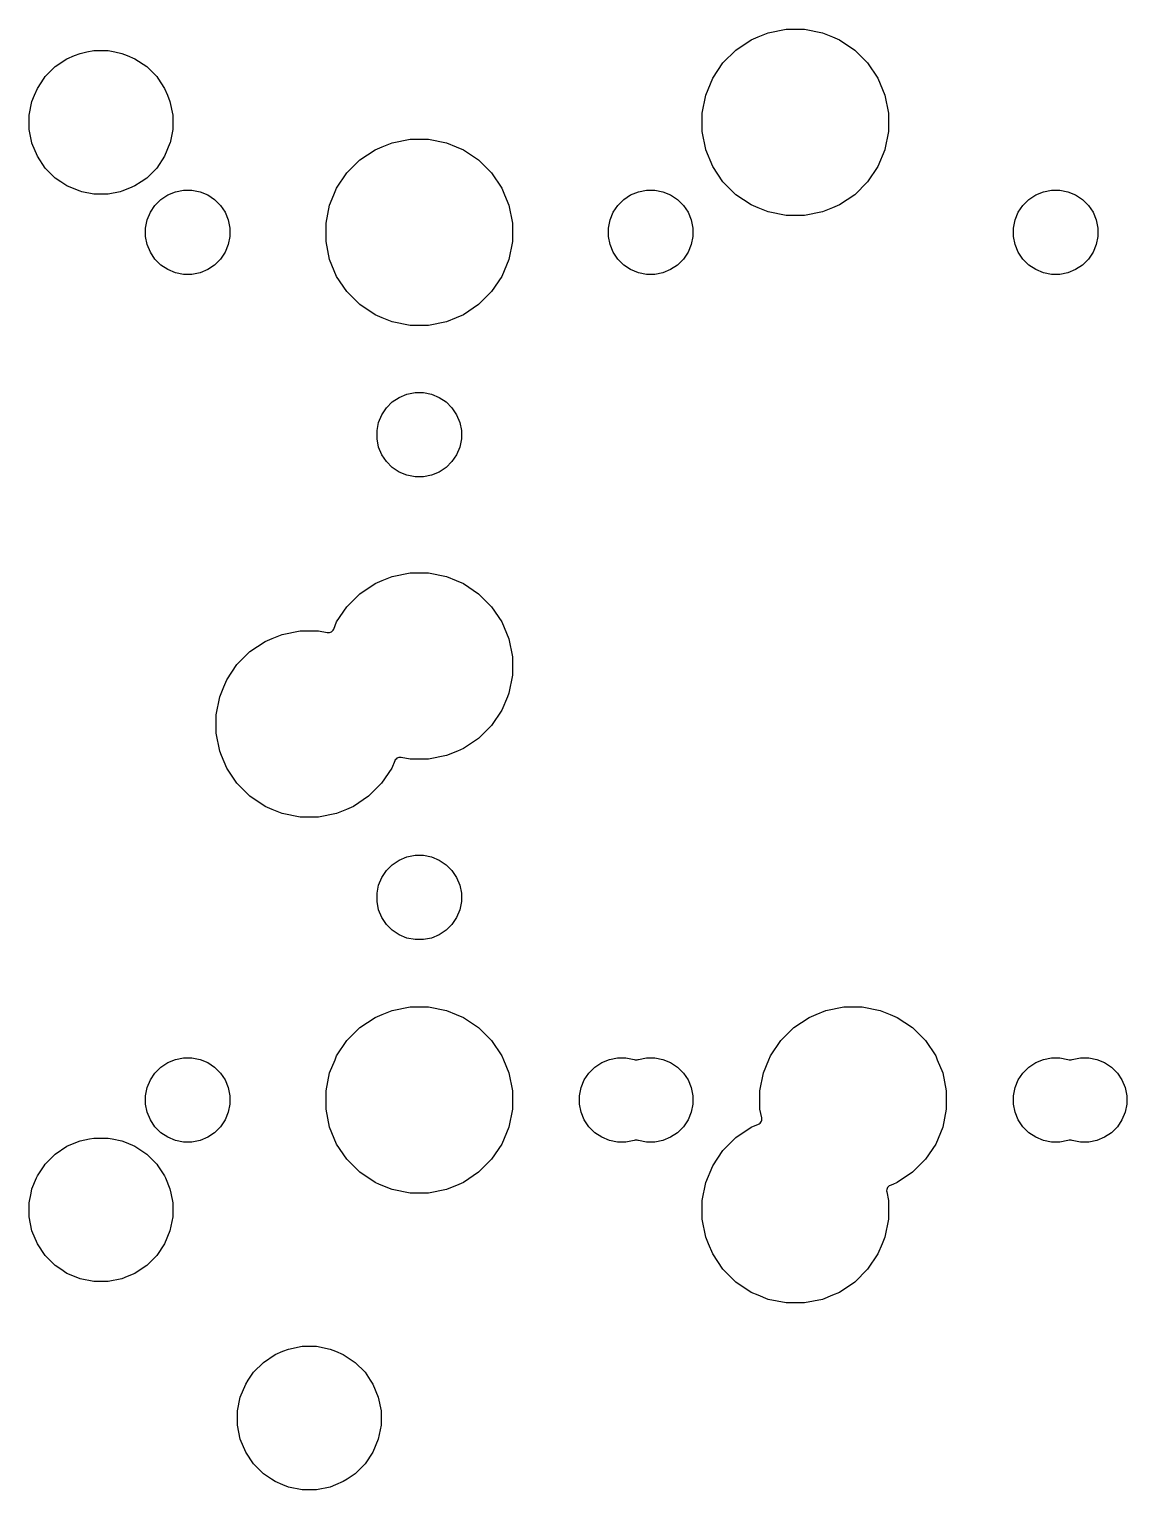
# Model space of a CAD drawing. Extents: x -9 to 373, y -109 to 13.
# Drawn here: x -8.56 to 15.53, y -108.57 to -76.5 of the extents above; entities that cross this region are included whole.
import ezdxf

# ---------------------------------------------------------------- set-up
doc = ezdxf.new("R2010")
doc.units = 0
doc.layers.add('BLACK', color=7, linetype='CONTINUOUS')

msp = doc.modelspace()

# ---------------------------------------------------------------- linework, layer by layer
at = {"layer": 'BLACK', "linetype": 'CONTINUOUS'}
for p, q in [((7.44053, -76.6735), (7.65853, -76.5832)), ((7.65853, -76.5832), (8.05359, -76.5046)), ((8.05359, -76.5046), (8.45641, -76.5046)), ((8.45641, -76.5046), (8.85147, -76.5832)), ((8.85147, -76.5832), (9.06947, -76.6735)), ((6.66662, -77.246), (6.95145, -76.9611)), ((6.95145, -76.9611), (7.28638, -76.7373)), ((7.28638, -76.7373), (7.44053, -76.6735)), ((9.06947, -76.6735), (9.22362, -76.7373)), ((9.22362, -76.7373), (9.55855, -76.9611)), ((9.55855, -76.9611), (9.84338, -77.246)), ((-7.989, -77.3261), (-7.73104, -77.1538)), ((-7.73104, -77.1538), (-7.56314, -77.0842)), ((-7.73104, -77.1538), (-7.73104, -77.1538)), ((-7.56314, -77.0842), (-7.44441, -77.035)), ((-7.44441, -77.035), (-7.29227, -77.0048)), ((-7.29227, -77.0048), (-7.14012, -76.9745)), ((-7.14012, -76.9745), (-6.82987, -76.9745)), ((-6.82987, -76.9745), (-6.67773, -77.0048)), ((-6.67773, -77.0048), (-6.52559, -77.035)), ((-6.52559, -77.035), (-6.40686, -77.0842)), ((-6.40686, -77.0842), (-6.23896, -77.1538)), ((-6.23896, -77.1538), (-6.23896, -77.1538)), ((-6.23896, -77.1538), (-5.981, -77.3261)), ((6.44283, -77.5809), (6.66662, -77.246)), ((9.84338, -77.246), (10.0672, -77.5809)), ((-8.38075, -77.8035), (-8.23202, -77.5809)), ((-8.23202, -77.5809), (-8.20838, -77.5455)), ((-8.20838, -77.5455), (-7.989, -77.3261)), ((-5.981, -77.3261), (-5.76162, -77.5455)), ((-5.76162, -77.5455), (-5.73798, -77.5809)), ((-5.73798, -77.5809), (-5.58925, -77.8035)), ((6.28868, -77.953), (6.44283, -77.5809)), ((6.44283, -77.5809), (6.44283, -77.5809)), ((10.0672, -77.5809), (10.0672, -77.5809)), ((10.0672, -77.5809), (10.2213, -77.953)), ((-8.4427, -77.953), (-8.38075, -77.8035)), ((-5.58925, -77.8035), (-5.5273, -77.953)), ((-8.56, -78.3944), (-8.49947, -78.0901)), ((-8.49947, -78.0901), (-8.4427, -77.953)), ((-5.5273, -77.953), (-5.47053, -78.0901)), ((-5.47053, -78.0901), (-5.41, -78.3944)), ((6.2101, -78.3481), (6.28868, -77.953)), ((10.2213, -77.953), (10.2999, -78.3481)), ((-8.56, -78.7046), (-8.56, -78.3944)), ((-5.41, -78.3944), (-5.41, -78.7046)), ((6.2101, -78.7509), (6.2101, -78.3481)), ((10.2999, -78.3481), (10.2999, -78.7509)), ((-8.50201, -78.9962), (-8.56, -78.7046)), ((-5.41, -78.7046), (-5.46799, -78.9962)), ((6.28868, -79.146), (6.2101, -78.7509)), ((10.2999, -78.7509), (10.2213, -79.146)), ((-8.49947, -79.0089), (-8.50201, -78.9962)), ((-8.38075, -79.2955), (-8.49947, -79.0089)), ((-5.47053, -79.0089), (-5.58925, -79.2955)), ((-5.46799, -78.9962), (-5.47053, -79.0089)), ((-1.30355, -79.3741), (-0.968623, -79.1503)), ((-0.968623, -79.1503), (-0.814474, -79.0865)), ((-0.814474, -79.0865), (-0.596474, -78.9962)), ((-0.596474, -78.9962), (-0.201406, -78.9176)), ((-0.201406, -78.9176), (0.201406, -78.9176)), ((0.201406, -78.9176), (0.596474, -78.9962)), ((0.596474, -78.9962), (0.814474, -79.0865)), ((0.814474, -79.0865), (0.968623, -79.1503)), ((0.968623, -79.1503), (1.30355, -79.3741)), ((6.29049, -79.1503), (6.28868, -79.146)), ((6.44283, -79.5181), (6.29049, -79.1503)), ((10.2195, -79.1503), (10.0672, -79.5181)), ((10.2213, -79.146), (10.2195, -79.1503)), ((-8.20838, -79.5535), (-8.38075, -79.2955)), ((-8.38075, -79.2955), (-8.38075, -79.2955)), ((-5.58925, -79.2955), (-5.76162, -79.5535)), ((-5.58925, -79.2955), (-5.58925, -79.2955)), ((-1.58838, -79.659), (-1.30355, -79.3741)), ((1.30355, -79.3741), (1.58838, -79.659)), ((6.66662, -79.853), (6.44283, -79.5181)), ((10.0672, -79.5181), (9.84338, -79.853)), ((-7.989, -79.7729), (-8.20838, -79.5535)), ((-7.86903, -79.853), (-7.989, -79.7729)), ((-5.981, -79.7729), (-6.10097, -79.853)), ((-5.76162, -79.5535), (-5.981, -79.7729)), ((-1.81217, -79.9939), (-1.58838, -79.659)), ((1.58838, -79.659), (1.81217, -79.9939)), ((-7.73104, -79.9452), (-7.86903, -79.853)), ((-7.61364, -79.9939), (-7.73104, -79.9452)), ((-7.44441, -80.064), (-7.61364, -79.9939)), ((-7.40317, -80.0722), (-7.44441, -80.064)), ((-7.14012, -80.1245), (-7.40317, -80.0722)), ((-6.82987, -80.1245), (-7.14012, -80.1245)), ((-6.56683, -80.0722), (-6.82987, -80.1245)), ((-6.52559, -80.064), (-6.56683, -80.0722)), ((-6.35636, -79.9939), (-6.52559, -80.064)), ((-6.23896, -79.9452), (-6.35636, -79.9939)), ((-6.10097, -79.853), (-6.23896, -79.9452)), ((-5.67029, -80.2432), (-5.51863, -80.1419)), ((-5.51863, -80.1419), (-5.3501, -80.0721)), ((-5.3501, -80.0721), (-5.1712, -80.0365)), ((-5.1712, -80.0365), (-4.9888, -80.0365)), ((-4.9888, -80.0365), (-4.8099, -80.0721)), ((-4.8099, -80.0721), (-4.64137, -80.1419)), ((-4.64137, -80.1419), (-4.48971, -80.2432)), ((-1.96632, -80.366), (-1.87181, -80.1379)), ((-1.87181, -80.1379), (-1.81217, -79.9939)), ((1.81217, -79.9939), (1.87181, -80.1379)), ((1.87181, -80.1379), (1.96632, -80.366)), ((4.48971, -80.2432), (4.64137, -80.1419)), ((4.64137, -80.1419), (4.8099, -80.0721)), ((4.8099, -80.0721), (4.9888, -80.0365)), ((4.9888, -80.0365), (5.1712, -80.0365)), ((5.1712, -80.0365), (5.3501, -80.0721)), ((5.3501, -80.0721), (5.51863, -80.1419)), ((5.51863, -80.1419), (5.67029, -80.2432)), ((6.95145, -80.1379), (6.66662, -79.853)), ((7.28638, -80.3617), (6.95145, -80.1379)), ((9.55855, -80.1379), (9.22362, -80.3617)), ((9.84338, -79.853), (9.55855, -80.1379)), ((13.3797, -80.2432), (13.5314, -80.1419)), ((13.5314, -80.1419), (13.6999, -80.0721)), ((13.6999, -80.0721), (13.8788, -80.0365)), ((13.8788, -80.0365), (14.0612, -80.0365)), ((14.0612, -80.0365), (14.2401, -80.0721)), ((14.2401, -80.0721), (14.4086, -80.1419)), ((14.4086, -80.1419), (14.5603, -80.2432)), ((-5.90061, -80.5239), (-5.79927, -80.3722)), ((-5.79927, -80.3722), (-5.67029, -80.2432)), ((-4.48971, -80.2432), (-4.36073, -80.3722)), ((-4.36073, -80.3722), (-4.25939, -80.5239)), ((-2.0449, -80.7611), (-1.96632, -80.366)), ((1.96632, -80.366), (2.0449, -80.7611)), ((4.25939, -80.5239), (4.36073, -80.3722)), ((4.36073, -80.3722), (4.48971, -80.2432)), ((5.67029, -80.2432), (5.79927, -80.3722)), ((5.79927, -80.3722), (5.90061, -80.5239)), ((7.44053, -80.4255), (7.28638, -80.3617)), ((7.65853, -80.5158), (7.44053, -80.4255)), ((9.06947, -80.4255), (8.85147, -80.5158)), ((9.22362, -80.3617), (9.06947, -80.4255)), ((13.1494, -80.5239), (13.2507, -80.3722)), ((13.2507, -80.3722), (13.3797, -80.2432)), ((14.5603, -80.2432), (14.6893, -80.3722)), ((14.6893, -80.3722), (14.7906, -80.5239)), ((-6.006, -80.8713), (-5.97042, -80.6924)), ((-5.97042, -80.6924), (-5.90061, -80.5239)), ((-4.25939, -80.5239), (-4.18959, -80.6924)), ((-4.18959, -80.6924), (-4.154, -80.8713)), ((-2.0449, -81.1639), (-2.0449, -80.7611)), ((2.0449, -80.7611), (2.0449, -81.1639)), ((4.154, -80.8713), (4.18959, -80.6924)), ((4.18959, -80.6924), (4.25939, -80.5239)), ((5.90061, -80.5239), (5.97042, -80.6924)), ((5.97042, -80.6924), (6.006, -80.8713)), ((8.05359, -80.5944), (7.65853, -80.5158)), ((8.45641, -80.5944), (8.05359, -80.5944)), ((8.85147, -80.5158), (8.45641, -80.5944)), ((13.044, -80.8713), (13.0796, -80.6924)), ((13.0796, -80.6924), (13.1494, -80.5239)), ((14.7906, -80.5239), (14.8604, -80.6924)), ((14.8604, -80.6924), (14.896, -80.8713)), ((-6.006, -81.0537), (-6.006, -80.8713)), ((-5.97042, -81.2326), (-6.006, -81.0537)), ((-4.154, -81.0537), (-4.18959, -81.2326)), ((-4.154, -80.8713), (-4.154, -81.0537)), ((4.154, -81.0537), (4.154, -80.8713)), ((4.18959, -81.2326), (4.154, -81.0537)), ((6.006, -81.0537), (5.97042, -81.2326)), ((6.006, -80.8713), (6.006, -81.0537)), ((13.044, -81.0537), (13.044, -80.8713)), ((13.0796, -81.2326), (13.044, -81.0537)), ((14.896, -81.0537), (14.8604, -81.2326)), ((14.896, -80.8713), (14.896, -81.0537)), ((-5.90061, -81.4011), (-5.97042, -81.2326)), ((-5.79927, -81.5528), (-5.90061, -81.4011)), ((-4.25939, -81.4011), (-4.36073, -81.5528)), ((-4.18959, -81.2326), (-4.25939, -81.4011)), ((-1.96632, -81.559), (-2.0449, -81.1639)), ((2.0449, -81.1639), (1.96632, -81.559)), ((4.25939, -81.4011), (4.18959, -81.2326)), ((4.36073, -81.5528), (4.25939, -81.4011)), ((5.90061, -81.4011), (5.79927, -81.5528)), ((5.97042, -81.2326), (5.90061, -81.4011)), ((13.1494, -81.4011), (13.0796, -81.2326)), ((13.2507, -81.5528), (13.1494, -81.4011)), ((14.7906, -81.4011), (14.6893, -81.5528)), ((14.8604, -81.2326), (14.7906, -81.4011)), ((-5.67029, -81.6818), (-5.79927, -81.5528)), ((-5.51863, -81.7831), (-5.67029, -81.6818)), ((-4.48971, -81.6818), (-4.64137, -81.7831)), ((-4.36073, -81.5528), (-4.48971, -81.6818)), ((-1.91545, -81.6818), (-1.96632, -81.559)), ((-1.81217, -81.9311), (-1.91545, -81.6818)), ((1.91545, -81.6818), (1.81217, -81.9311)), ((1.96632, -81.559), (1.91545, -81.6818)), ((4.48971, -81.6818), (4.36073, -81.5528)), ((4.64137, -81.7831), (4.48971, -81.6818)), ((5.67029, -81.6818), (5.51863, -81.7831)), ((5.79927, -81.5528), (5.67029, -81.6818)), ((13.3797, -81.6818), (13.2507, -81.5528)), ((13.5314, -81.7831), (13.3797, -81.6818)), ((14.5603, -81.6818), (14.4086, -81.7831)), ((14.6893, -81.5528), (14.5603, -81.6818)), ((-5.3501, -81.8529), (-5.51863, -81.7831)), ((-5.1712, -81.8885), (-5.3501, -81.8529)), ((-4.9888, -81.8885), (-5.1712, -81.8885)), ((-4.8099, -81.8529), (-4.9888, -81.8885)), ((-4.64137, -81.7831), (-4.8099, -81.8529)), ((-1.58838, -82.266), (-1.81217, -81.9311)), ((1.81217, -81.9311), (1.58838, -82.266)), ((4.8099, -81.8529), (4.64137, -81.7831)), ((4.9888, -81.8885), (4.8099, -81.8529)), ((5.1712, -81.8885), (4.9888, -81.8885)), ((5.3501, -81.8529), (5.1712, -81.8885)), ((5.51863, -81.7831), (5.3501, -81.8529)), ((13.6999, -81.8529), (13.5314, -81.7831)), ((13.8788, -81.8885), (13.6999, -81.8529)), ((14.0612, -81.8885), (13.8788, -81.8885)), ((14.2401, -81.8529), (14.0612, -81.8885)), ((14.4086, -81.7831), (14.2401, -81.8529)), ((-1.30355, -82.5509), (-1.58838, -82.266)), ((1.58838, -82.266), (1.30355, -82.5509)), ((-0.968623, -82.7747), (-1.30355, -82.5509)), ((1.30355, -82.5509), (0.968623, -82.7747)), ((-0.814474, -82.8385), (-0.968623, -82.7747)), ((-0.596474, -82.9288), (-0.814474, -82.8385)), ((-0.201406, -83.0074), (-0.596474, -82.9288)), ((0.201406, -83.0074), (-0.201406, -83.0074)), ((0.596474, -82.9288), (0.201406, -83.0074)), ((0.814474, -82.8385), (0.596474, -82.9288)), ((0.968623, -82.7747), (0.814474, -82.8385)), ((-0.590291, -84.6882), (-0.438626, -84.5869)), ((-0.438626, -84.5869), (-0.270104, -84.5171)), ((-0.270104, -84.5171), (-0.091203, -84.4815)), ((-0.091203, -84.4815), (0.091203, -84.4815)), ((0.091203, -84.4815), (0.270104, -84.5171)), ((0.270104, -84.5171), (0.438626, -84.5869)), ((0.438626, -84.5869), (0.590291, -84.6882)), ((-0.890415, -85.1374), (-0.820611, -84.9689)), ((-0.820611, -84.9689), (-0.719272, -84.8172)), ((-0.719272, -84.8172), (-0.590291, -84.6882)), ((0.590291, -84.6882), (0.719272, -84.8172)), ((0.719272, -84.8172), (0.820611, -84.9689)), ((0.820611, -84.9689), (0.890415, -85.1374)), ((-0.926, -85.3163), (-0.890415, -85.1374)), ((0.890415, -85.1374), (0.926, -85.3163)), ((-0.926, -85.4987), (-0.926, -85.3163)), ((-0.890415, -85.6776), (-0.926, -85.4987)), ((0.926, -85.4987), (0.890415, -85.6776)), ((0.926, -85.3163), (0.926, -85.4987)), ((-0.820611, -85.8461), (-0.890415, -85.6776)), ((-0.719272, -85.9978), (-0.820611, -85.8461)), ((0.820611, -85.8461), (0.719272, -85.9978)), ((0.890415, -85.6776), (0.820611, -85.8461)), ((-0.590291, -86.1268), (-0.719272, -85.9978)), ((-0.438626, -86.2281), (-0.590291, -86.1268)), ((-0.270104, -86.2979), (-0.438626, -86.2281)), ((0.438626, -86.2281), (0.270104, -86.2979)), ((0.590291, -86.1268), (0.438626, -86.2281)), ((0.719272, -85.9978), (0.590291, -86.1268)), ((-0.091203, -86.3335), (-0.270104, -86.2979)), ((0.091203, -86.3335), (-0.091203, -86.3335)), ((0.270104, -86.2979), (0.091203, -86.3335)), ((-0.596474, -88.5212), (-0.201406, -88.4426)), ((-0.201406, -88.4426), (0.201406, -88.4426)), ((0.201406, -88.4426), (0.596474, -88.5212)), ((-1.30355, -88.8991), (-0.968623, -88.6753)), ((-0.968623, -88.6753), (-0.814474, -88.6115)), ((-0.814474, -88.6115), (-0.596474, -88.5212)), ((0.596474, -88.5212), (0.814474, -88.6115)), ((0.814474, -88.6115), (0.968623, -88.6753)), ((0.968623, -88.6753), (1.30355, -88.8991)), ((-1.58838, -89.184), (-1.30355, -88.8991)), ((1.30355, -88.8991), (1.58838, -89.184)), ((-1.81217, -89.5189), (-1.58838, -89.184)), ((1.58838, -89.184), (1.81217, -89.5189)), ((-3.00947, -89.7912), (-2.61441, -89.7126)), ((-2.61441, -89.7126), (-2.21159, -89.7126)), ((-2.21159, -89.7126), (-2.01732, -89.7512)), ((-2.01732, -89.7512), (-1.99293, -89.7536)), ((-1.99293, -89.7536), (-1.96855, -89.7512)), ((-1.96855, -89.7512), (-1.9451, -89.7441)), ((-1.9451, -89.7441), (-1.92349, -89.7326)), ((-1.92349, -89.7326), (-1.90454, -89.717)), ((-1.90454, -89.717), (-1.889, -89.6981)), ((-1.889, -89.6981), (-1.87745, -89.6765)), ((-1.87745, -89.6765), (-1.81217, -89.5189)), ((-1.81217, -89.5189), (-1.81217, -89.5189)), ((1.81217, -89.5189), (1.81217, -89.5189)), ((1.81217, -89.5189), (1.96632, -89.891)), ((-3.71655, -90.1691), (-3.38162, -89.9453)), ((-3.38162, -89.9453), (-3.22747, -89.8815)), ((-3.22747, -89.8815), (-3.00947, -89.7912)), ((1.96632, -89.891), (2.0449, -90.2861)), ((-4.00138, -90.454), (-3.71655, -90.1691)), ((2.0449, -90.2861), (2.0449, -90.6889)), ((-4.22517, -90.7889), (-4.00138, -90.454)), ((2.0449, -90.6889), (1.96632, -91.084)), ((-4.37932, -91.161), (-4.28902, -90.943)), ((-4.28902, -90.943), (-4.22517, -90.7889)), ((-4.4579, -91.5561), (-4.37932, -91.161)), ((1.9344, -91.161), (1.81217, -91.4561)), ((1.96632, -91.084), (1.9344, -91.161)), ((-4.4579, -91.9589), (-4.4579, -91.5561)), ((1.81217, -91.4561), (1.58838, -91.791)), ((-4.37932, -92.354), (-4.4579, -91.9589)), ((1.58838, -91.791), (1.30355, -92.0759)), ((-4.33796, -92.4538), (-4.37932, -92.354)), ((0.837514, -92.354), (0.596474, -92.4538)), ((0.968623, -92.2997), (0.837514, -92.354)), ((1.30355, -92.0759), (0.968623, -92.2997)), ((-4.22517, -92.7261), (-4.33796, -92.4538)), ((-0.535551, -92.5685), (-0.600833, -92.7261)), ((-0.524, -92.5469), (-0.535551, -92.5685)), ((-0.508455, -92.528), (-0.524, -92.5469)), ((-0.489513, -92.5124), (-0.508455, -92.528)), ((-0.467902, -92.5009), (-0.489513, -92.5124)), ((-0.444453, -92.4938), (-0.467902, -92.5009)), ((-0.420067, -92.4914), (-0.444453, -92.4938)), ((-0.395681, -92.4938), (-0.420067, -92.4914)), ((-0.201406, -92.5324), (-0.395681, -92.4938)), ((0.201406, -92.5324), (-0.201406, -92.5324)), ((0.596474, -92.4538), (0.201406, -92.5324)), ((-4.00138, -93.061), (-4.22517, -92.7261)), ((-0.600833, -92.7261), (-0.824623, -93.061)), ((-3.71655, -93.3459), (-4.00138, -93.061)), ((-0.824623, -93.061), (-1.10945, -93.3459)), ((-3.38162, -93.5697), (-3.71655, -93.3459)), ((-3.22747, -93.6335), (-3.38162, -93.5697)), ((-3.00947, -93.7238), (-3.22747, -93.6335)), ((-1.59853, -93.6335), (-1.81653, -93.7238)), ((-1.44438, -93.5697), (-1.59853, -93.6335)), ((-1.10945, -93.3459), (-1.44438, -93.5697)), ((-2.61441, -93.8024), (-3.00947, -93.7238)), ((-2.21159, -93.8024), (-2.61441, -93.8024)), ((-1.81653, -93.7238), (-2.21159, -93.8024)), ((-0.719272, -94.9772), (-0.590291, -94.8482)), ((-0.590291, -94.8482), (-0.438626, -94.7469)), ((-0.438626, -94.7469), (-0.270104, -94.6771)), ((-0.270104, -94.6771), (-0.091203, -94.6415)), ((-0.091203, -94.6415), (0.091203, -94.6415)), ((0.091203, -94.6415), (0.270104, -94.6771)), ((0.270104, -94.6771), (0.438626, -94.7469)), ((0.438626, -94.7469), (0.590291, -94.8482)), ((0.590291, -94.8482), (0.719272, -94.9772)), ((-0.890415, -95.2974), (-0.820611, -95.1289)), ((-0.820611, -95.1289), (-0.719272, -94.9772)), ((0.719272, -94.9772), (0.820611, -95.1289)), ((0.820611, -95.1289), (0.890415, -95.2974)), ((-0.926, -95.4763), (-0.890415, -95.2974)), ((-0.926, -95.6587), (-0.926, -95.4763)), ((0.890415, -95.2974), (0.926, -95.4763)), ((0.926, -95.4763), (0.926, -95.6587)), ((-0.890415, -95.8376), (-0.926, -95.6587)), ((-0.820611, -96.0061), (-0.890415, -95.8376)), ((0.890415, -95.8376), (0.820611, -96.0061)), ((0.926, -95.6587), (0.890415, -95.8376)), ((-0.719272, -96.1578), (-0.820611, -96.0061)), ((-0.590291, -96.2868), (-0.719272, -96.1578)), ((0.719272, -96.1578), (0.590291, -96.2868)), ((0.820611, -96.0061), (0.719272, -96.1578)), ((-0.438626, -96.3881), (-0.590291, -96.2868)), ((-0.270104, -96.4579), (-0.438626, -96.3881)), ((-0.091203, -96.4935), (-0.270104, -96.4579)), ((0.091203, -96.4935), (-0.091203, -96.4935)), ((0.270104, -96.4579), (0.091203, -96.4935)), ((0.438626, -96.3881), (0.270104, -96.4579)), ((0.590291, -96.2868), (0.438626, -96.3881)), ((-0.814474, -98.1365), (-0.596474, -98.0462)), ((-0.596474, -98.0462), (-0.201406, -97.9676)), ((-0.201406, -97.9676), (0.201406, -97.9676)), ((0.201406, -97.9676), (0.596474, -98.0462)), ((0.596474, -98.0462), (0.814474, -98.1365)), ((8.71053, -98.1365), (8.92853, -98.0462)), ((8.92853, -98.0462), (9.32359, -97.9676)), ((9.32359, -97.9676), (9.72641, -97.9676)), ((9.72641, -97.9676), (10.1215, -98.0462)), ((10.1215, -98.0462), (10.3395, -98.1365)), ((-1.58838, -98.709), (-1.30355, -98.4241)), ((-1.30355, -98.4241), (-0.968623, -98.2003)), ((-0.968623, -98.2003), (-0.814474, -98.1365)), ((0.814474, -98.1365), (0.968623, -98.2003)), ((0.968623, -98.2003), (1.30355, -98.4241)), ((1.30355, -98.4241), (1.58838, -98.709)), ((7.93662, -98.709), (8.22145, -98.4241)), ((8.22145, -98.4241), (8.55638, -98.2003)), ((8.55638, -98.2003), (8.71053, -98.1365)), ((10.3395, -98.1365), (10.4936, -98.2003)), ((10.4936, -98.2003), (10.8285, -98.4241)), ((10.8285, -98.4241), (11.1134, -98.709)), ((-1.81217, -99.0439), (-1.58838, -98.709)), ((1.58838, -98.709), (1.81217, -99.0439)), ((7.71283, -99.0439), (7.93662, -98.709)), ((11.1134, -98.709), (11.3372, -99.0439)), ((-5.3501, -99.1221), (-5.1712, -99.0865)), ((-5.1712, -99.0865), (-4.9888, -99.0865)), ((-4.9888, -99.0865), (-4.8099, -99.1221)), ((-1.84743, -99.129), (-1.81217, -99.0439)), ((1.81217, -99.0439), (1.84743, -99.129)), ((4.1749, -99.1221), (4.3538, -99.0865)), ((4.3538, -99.0865), (4.5362, -99.0865)), ((4.5362, -99.0865), (4.7151, -99.1221)), ((4.8099, -99.1221), (4.9888, -99.0865)), ((4.9888, -99.0865), (5.1712, -99.0865)), ((5.1712, -99.0865), (5.3501, -99.1221)), ((7.67757, -99.129), (7.71283, -99.0439)), ((11.3372, -99.0439), (11.3724, -99.129)), ((13.6999, -99.1221), (13.8788, -99.0865)), ((13.8788, -99.0865), (14.0612, -99.0865)), ((14.0612, -99.0865), (14.2401, -99.1221)), ((14.3349, -99.1221), (14.5138, -99.0865)), ((14.5138, -99.0865), (14.6962, -99.0865)), ((14.6962, -99.0865), (14.8751, -99.1221)), ((-5.79927, -99.4222), (-5.67029, -99.2932)), ((-5.67029, -99.2932), (-5.51863, -99.1919)), ((-5.51863, -99.1919), (-5.3501, -99.1221)), ((-4.8099, -99.1221), (-4.64137, -99.1919)), ((-4.64137, -99.1919), (-4.48971, -99.2932)), ((-4.48971, -99.2932), (-4.36073, -99.4222)), ((-1.96632, -99.416), (-1.84743, -99.129)), ((1.84743, -99.129), (1.96632, -99.416)), ((3.72573, -99.4222), (3.85471, -99.2932)), ((3.85471, -99.2932), (4.00637, -99.1919)), ((4.00637, -99.1919), (4.1749, -99.1221)), ((4.7151, -99.1221), (4.71511, -99.1221)), ((4.71511, -99.1221), (4.71556, -99.1222)), ((4.71556, -99.1222), (4.73812, -99.129)), ((4.73812, -99.129), (4.7625, -99.1314)), ((4.7625, -99.1314), (4.78689, -99.129)), ((4.78689, -99.129), (4.80943, -99.1222)), ((4.80943, -99.1222), (4.80989, -99.1221)), ((4.80989, -99.1221), (4.8099, -99.1221)), ((5.3501, -99.1221), (5.51863, -99.1919)), ((5.51863, -99.1919), (5.67029, -99.2932)), ((5.67029, -99.2932), (5.79927, -99.4222)), ((7.55868, -99.416), (7.67757, -99.129)), ((11.3724, -99.129), (11.4913, -99.416)), ((13.2507, -99.4222), (13.3797, -99.2932)), ((13.3797, -99.2932), (13.5314, -99.1919)), ((13.5314, -99.1919), (13.6999, -99.1221)), ((14.2401, -99.1221), (14.2401, -99.1221)), ((14.2401, -99.1221), (14.2406, -99.1222)), ((14.2406, -99.1222), (14.2631, -99.129)), ((14.2631, -99.129), (14.2875, -99.1314)), ((14.2875, -99.1314), (14.3119, -99.129)), ((14.3119, -99.129), (14.3344, -99.1222)), ((14.3344, -99.1222), (14.3349, -99.1221)), ((14.3349, -99.1221), (14.3349, -99.1221)), ((14.8751, -99.1221), (15.0436, -99.1919)), ((15.0436, -99.1919), (15.1953, -99.2932)), ((15.1953, -99.2932), (15.3243, -99.4222)), ((-5.97042, -99.7424), (-5.90061, -99.5739)), ((-5.90061, -99.5739), (-5.79927, -99.4222)), ((-4.36073, -99.4222), (-4.25939, -99.5739)), ((-4.25939, -99.5739), (-4.18959, -99.7424)), ((-2.0449, -99.8111), (-1.96632, -99.416)), ((1.96632, -99.416), (2.0449, -99.8111)), ((3.55458, -99.7424), (3.62439, -99.5739)), ((3.62439, -99.5739), (3.72573, -99.4222)), ((5.79927, -99.4222), (5.90061, -99.5739)), ((5.90061, -99.5739), (5.97042, -99.7424)), ((7.4801, -99.8111), (7.55868, -99.416)), ((11.4913, -99.416), (11.5699, -99.8111)), ((13.0796, -99.7424), (13.1494, -99.5739)), ((13.1494, -99.5739), (13.2507, -99.4222)), ((15.3243, -99.4222), (15.4256, -99.5739)), ((15.4256, -99.5739), (15.4954, -99.7424)), ((-6.006, -99.9213), (-5.97042, -99.7424)), ((-6.006, -100.104), (-6.006, -99.9213)), ((-4.18959, -99.7424), (-4.154, -99.9213)), ((-4.154, -99.9213), (-4.154, -100.104)), ((-2.0449, -100.214), (-2.0449, -99.8111)), ((2.0449, -99.8111), (2.0449, -100.214)), ((3.519, -99.9213), (3.55458, -99.7424)), ((3.519, -100.104), (3.519, -99.9213)), ((5.97042, -99.7424), (6.006, -99.9213)), ((6.006, -99.9213), (6.006, -100.104)), ((7.4801, -100.214), (7.4801, -99.8111)), ((11.5699, -99.8111), (11.5699, -100.214)), ((13.044, -99.9213), (13.0796, -99.7424)), ((13.044, -100.104), (13.044, -99.9213)), ((15.4954, -99.7424), (15.531, -99.9213)), ((15.531, -99.9213), (15.531, -100.104)), ((-5.97042, -100.283), (-6.006, -100.104)), ((-5.90061, -100.451), (-5.97042, -100.283)), ((-4.18959, -100.283), (-4.25939, -100.451)), ((-4.154, -100.104), (-4.18959, -100.283)), ((-1.96632, -100.609), (-2.0449, -100.214)), ((2.0449, -100.214), (1.96632, -100.609)), ((3.55458, -100.283), (3.519, -100.104)), ((3.62439, -100.451), (3.55458, -100.283)), ((5.97042, -100.283), (5.90061, -100.451)), ((6.006, -100.104), (5.97042, -100.283)), ((7.51874, -100.408), (7.4801, -100.214)), ((11.5699, -100.214), (11.4913, -100.609)), ((13.0796, -100.283), (13.044, -100.104)), ((13.1494, -100.451), (13.0796, -100.283)), ((15.4954, -100.283), (15.4256, -100.451)), ((15.531, -100.104), (15.4954, -100.283)), ((-5.79927, -100.603), (-5.90061, -100.451)), ((-5.67029, -100.732), (-5.79927, -100.603)), ((-4.36073, -100.603), (-4.48971, -100.732)), ((-4.25939, -100.451), (-4.36073, -100.603)), ((-1.91545, -100.732), (-1.96632, -100.609)), ((1.96632, -100.609), (1.91545, -100.732)), ((3.72573, -100.603), (3.62439, -100.451)), ((3.85471, -100.732), (3.72573, -100.603)), ((5.79927, -100.603), (5.67029, -100.732)), ((5.90061, -100.451), (5.79927, -100.603)), ((6.95145, -100.837), (7.28638, -100.613)), ((7.28638, -100.613), (7.44398, -100.548)), ((7.44398, -100.548), (7.46559, -100.536)), ((7.46559, -100.536), (7.48453, -100.521)), ((7.48453, -100.521), (7.50008, -100.502)), ((7.50008, -100.502), (7.51163, -100.48)), ((7.51163, -100.48), (7.51874, -100.457)), ((7.52115, -100.433), (7.51874, -100.408)), ((7.51874, -100.457), (7.52115, -100.433)), ((11.4913, -100.609), (11.4405, -100.732)), ((13.2507, -100.603), (13.1494, -100.451)), ((13.3797, -100.732), (13.2507, -100.603)), ((15.3243, -100.603), (15.1953, -100.732)), ((15.4256, -100.451), (15.3243, -100.603)), ((-7.73104, -101.03), (-7.53923, -100.95)), ((-7.53923, -100.95), (-7.44441, -100.911)), ((-7.44441, -100.911), (-7.23413, -100.869)), ((-7.23413, -100.869), (-7.14012, -100.85)), ((-7.14012, -100.85), (-6.82987, -100.85)), ((-6.82987, -100.85), (-6.73587, -100.869)), ((-6.73587, -100.869), (-6.52559, -100.911)), ((-6.52559, -100.911), (-6.43077, -100.95)), ((-6.43077, -100.95), (-6.23896, -101.03)), ((-5.51863, -100.833), (-5.67029, -100.732)), ((-5.3501, -100.903), (-5.51863, -100.833)), ((-5.1712, -100.938), (-5.3501, -100.903)), ((-4.9888, -100.938), (-5.1712, -100.938)), ((-4.8099, -100.903), (-4.9888, -100.938)), ((-4.64137, -100.833), (-4.8099, -100.903)), ((-4.48971, -100.732), (-4.64137, -100.833)), ((-1.81217, -100.981), (-1.91545, -100.732)), ((-1.58838, -101.316), (-1.81217, -100.981)), ((1.81217, -100.981), (1.58838, -101.316)), ((1.91545, -100.732), (1.81217, -100.981)), ((4.00637, -100.833), (3.85471, -100.732)), ((4.1749, -100.903), (4.00637, -100.833)), ((4.3538, -100.938), (4.1749, -100.903)), ((4.5362, -100.938), (4.3538, -100.938)), ((4.7151, -100.903), (4.5362, -100.938)), ((4.71511, -100.903), (4.7151, -100.903)), ((4.71556, -100.903), (4.71511, -100.903)), ((4.73811, -100.896), (4.71556, -100.903)), ((4.7625, -100.894), (4.73811, -100.896)), ((4.78688, -100.896), (4.7625, -100.894)), ((4.80943, -100.903), (4.78688, -100.896)), ((4.80989, -100.903), (4.80943, -100.903)), ((4.8099, -100.903), (4.80989, -100.903)), ((4.9888, -100.938), (4.8099, -100.903)), ((5.1712, -100.938), (4.9888, -100.938)), ((5.3501, -100.903), (5.1712, -100.938)), ((5.51863, -100.833), (5.3501, -100.903)), ((5.67029, -100.732), (5.51863, -100.833)), ((6.66662, -101.122), (6.95145, -100.837)), ((11.3372, -100.981), (11.1134, -101.316)), ((11.4405, -100.732), (11.3372, -100.981)), ((13.5314, -100.833), (13.3797, -100.732)), ((13.6999, -100.903), (13.5314, -100.833)), ((13.8788, -100.938), (13.6999, -100.903)), ((14.0612, -100.938), (13.8788, -100.938)), ((14.2401, -100.903), (14.0612, -100.938)), ((14.2406, -100.903), (14.2401, -100.903)), ((14.2401, -100.903), (14.2401, -100.903)), ((14.2631, -100.896), (14.2406, -100.903)), ((14.2875, -100.894), (14.2631, -100.896)), ((14.3119, -100.896), (14.2875, -100.894)), ((14.3344, -100.903), (14.3119, -100.896)), ((14.3349, -100.903), (14.3344, -100.903)), ((14.5138, -100.938), (14.3349, -100.903)), ((14.3349, -100.903), (14.3349, -100.903)), ((14.6962, -100.938), (14.5138, -100.938)), ((14.8751, -100.903), (14.6962, -100.938)), ((15.0436, -100.833), (14.8751, -100.903)), ((15.1953, -100.732), (15.0436, -100.833)), ((-8.20838, -101.421), (-7.989, -101.202)), ((-7.989, -101.202), (-7.73104, -101.03)), ((-7.73104, -101.03), (-7.73104, -101.03)), ((-6.23896, -101.03), (-6.23896, -101.03)), ((-6.23896, -101.03), (-5.981, -101.202)), ((-5.981, -101.202), (-5.76162, -101.421)), ((-1.30355, -101.601), (-1.58838, -101.316)), ((1.58838, -101.316), (1.30355, -101.601)), ((6.44283, -101.457), (6.66662, -101.122)), ((11.1134, -101.316), (10.8285, -101.601)), ((-8.38075, -101.679), (-8.23202, -101.457)), ((-8.23202, -101.457), (-8.20838, -101.421)), ((-5.76162, -101.421), (-5.73798, -101.457)), ((-5.73798, -101.457), (-5.58925, -101.679)), ((-0.968623, -101.825), (-1.30355, -101.601)), ((1.30355, -101.601), (0.968623, -101.825)), ((6.28868, -101.829), (6.44283, -101.457)), ((6.44283, -101.457), (6.44283, -101.457)), ((10.8285, -101.601), (10.4936, -101.825)), ((-8.51764, -102.057), (-8.49947, -101.966)), ((-8.49947, -101.966), (-8.39867, -101.723)), ((-8.39867, -101.723), (-8.38075, -101.679)), ((-5.58925, -101.679), (-5.57133, -101.723)), ((-5.57133, -101.723), (-5.47053, -101.966)), ((-5.47053, -101.966), (-5.45236, -102.057)), ((-0.868208, -101.866), (-0.968623, -101.825)), ((-0.596474, -101.979), (-0.868208, -101.866)), ((0.868208, -101.866), (0.596474, -101.979)), ((0.968623, -101.825), (0.868208, -101.866)), ((6.2101, -102.224), (6.28868, -101.829)), ((10.2684, -101.958), (10.2613, -101.981)), ((10.2799, -101.936), (10.2684, -101.958)), ((10.2955, -101.917), (10.2799, -101.936)), ((10.3144, -101.901), (10.2955, -101.917)), ((10.336, -101.89), (10.3144, -101.901)), ((10.3932, -101.866), (10.336, -101.89)), ((10.4936, -101.825), (10.3932, -101.866)), ((-8.56, -102.27), (-8.51764, -102.057)), ((-8.56, -102.581), (-8.56, -102.27)), ((-5.45236, -102.057), (-5.41, -102.27)), ((-5.41, -102.27), (-5.41, -102.581)), ((-0.201406, -102.057), (-0.596474, -101.979)), ((0.201406, -102.057), (-0.201406, -102.057)), ((0.596474, -101.979), (0.201406, -102.057)), ((6.2101, -102.627), (6.2101, -102.224)), ((10.2613, -101.981), (10.2589, -102.005)), ((10.2589, -102.005), (10.2613, -102.03)), ((10.2613, -102.03), (10.2999, -102.224)), ((10.2999, -102.224), (10.2999, -102.627)), ((-8.49947, -102.885), (-8.56, -102.581)), ((-5.41, -102.581), (-5.47053, -102.885)), ((-8.38075, -103.172), (-8.49947, -102.885)), ((-5.47053, -102.885), (-5.58925, -103.172)), ((6.28868, -103.022), (6.2101, -102.627)), ((10.2999, -102.627), (10.2213, -103.022)), ((-8.20838, -103.43), (-8.38075, -103.172)), ((-8.38075, -103.172), (-8.38075, -103.172)), ((-5.58925, -103.172), (-5.76162, -103.43)), ((-5.58925, -103.172), (-5.58925, -103.172)), ((6.35064, -103.172), (6.28868, -103.022)), ((6.44283, -103.394), (6.35064, -103.172)), ((10.1594, -103.172), (10.0672, -103.394)), ((10.2213, -103.022), (10.1594, -103.172)), ((-7.989, -103.649), (-8.20838, -103.43)), ((-5.76162, -103.43), (-5.981, -103.649)), ((6.66662, -103.729), (6.44283, -103.394)), ((10.0672, -103.394), (9.84338, -103.729)), ((-7.86903, -103.729), (-7.989, -103.649)), ((-7.73104, -103.821), (-7.86903, -103.729)), ((-7.56314, -103.891), (-7.73104, -103.821)), ((-7.44441, -103.94), (-7.56314, -103.891)), ((-6.40686, -103.891), (-6.52559, -103.94)), ((-6.23896, -103.821), (-6.40686, -103.891)), ((-6.10097, -103.729), (-6.23896, -103.821)), ((-5.981, -103.649), (-6.10097, -103.729)), ((6.95145, -104.014), (6.66662, -103.729)), ((9.84338, -103.729), (9.55855, -104.014)), ((-7.14012, -104.001), (-7.44441, -103.94)), ((-6.82987, -104.001), (-7.14012, -104.001)), ((-6.52559, -103.94), (-6.82987, -104.001)), ((7.28638, -104.238), (6.95145, -104.014)), ((9.55855, -104.014), (9.22362, -104.238)), ((7.44053, -104.302), (7.28638, -104.238)), ((7.65853, -104.392), (7.44053, -104.302)), ((8.05359, -104.47), (7.65853, -104.392)), ((8.45641, -104.47), (8.05359, -104.47)), ((8.85147, -104.392), (8.45641, -104.47)), ((9.06947, -104.302), (8.85147, -104.392)), ((9.22362, -104.238), (9.06947, -104.302)), ((-2.99114, -105.532), (-2.87241, -105.483)), ((-2.87241, -105.483), (-2.56812, -105.422)), ((-2.56812, -105.422), (-2.25787, -105.422)), ((-2.25787, -105.422), (-1.95359, -105.483)), ((-1.95359, -105.483), (-1.83486, -105.532)), ((-3.63638, -105.993), (-3.417, -105.774)), ((-3.417, -105.774), (-3.15904, -105.602)), ((-3.15904, -105.602), (-2.99114, -105.532)), ((-3.15904, -105.602), (-3.15904, -105.602)), ((-1.83486, -105.532), (-1.66696, -105.602)), ((-1.66696, -105.602), (-1.66696, -105.602)), ((-1.66696, -105.602), (-1.409, -105.774)), ((-1.409, -105.774), (-1.18962, -105.993)), ((-3.75155, -106.166), (-3.63638, -105.993)), ((-1.18962, -105.993), (-1.07445, -106.166)), ((-3.92747, -106.538), (-3.80875, -106.251)), ((-3.80875, -106.251), (-3.75155, -106.166)), ((-1.07445, -106.166), (-1.01725, -106.251)), ((-1.01725, -106.251), (-0.898526, -106.538)), ((-3.988, -106.842), (-3.92747, -106.538)), ((-0.898526, -106.538), (-0.838, -106.842)), ((-3.988, -107.153), (-3.988, -106.842)), ((-0.838, -106.842), (-0.838, -107.153)), ((-3.92747, -107.457), (-3.988, -107.153)), ((-0.838, -107.153), (-0.898526, -107.457)), ((-3.80875, -107.744), (-3.92747, -107.457)), ((-3.63638, -108.002), (-3.80875, -107.744)), ((-3.80875, -107.744), (-3.80875, -107.744)), ((-1.01725, -107.744), (-1.18962, -108.002)), ((-0.898526, -107.457), (-1.01725, -107.744)), ((-1.01725, -107.744), (-1.01725, -107.744)), ((-3.417, -108.221), (-3.63638, -108.002)), ((-1.18962, -108.002), (-1.409, -108.221)), ((-3.24464, -108.336), (-3.417, -108.221)), ((-3.15904, -108.393), (-3.24464, -108.336)), ((-1.58136, -108.336), (-1.66696, -108.393)), ((-1.409, -108.221), (-1.58136, -108.336)), ((-2.99114, -108.463), (-3.15904, -108.393)), ((-2.87241, -108.512), (-2.99114, -108.463)), ((-2.56812, -108.572), (-2.87241, -108.512)), ((-2.25787, -108.572), (-2.56812, -108.572)), ((-1.95359, -108.512), (-2.25787, -108.572)), ((-1.83486, -108.463), (-1.95359, -108.512)), ((-1.66696, -108.393), (-1.83486, -108.463))]:
    msp.add_line(p, q, dxfattribs=at)

doc.saveas('drawing.dxf')
